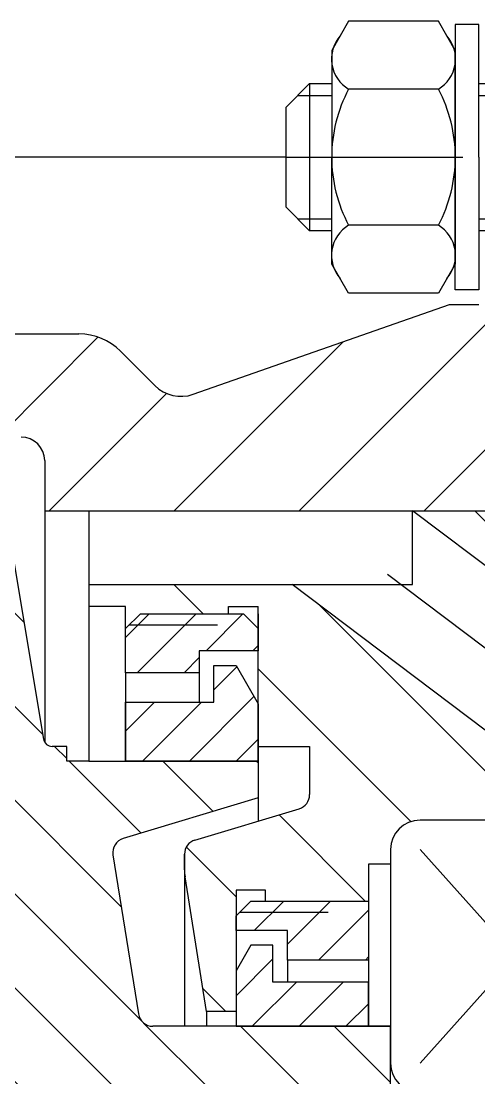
# Model space of a CAD drawing. Extents: x 0 to 841, y 0 to 594.
# Drawn here: x 619.83 to 640.56, y 487.96 to 535.78 of the extents above; entities that cross this region are included whole.
import ezdxf

# ---------------------------------------------------------------- set-up
doc = ezdxf.new("R2010")
doc.units = 0
doc.header["$MEASUREMENT"] = 0
for name, pattern in [('K5LT_AXLED', [13, 8, -2, 1, -2]), ('K5LT_BASIC', [0]), ('K5LT_DASHED', [6, 4, -2]), ('K5LT_THIN', [0])]:
    doc.linetypes.add(name, pattern=pattern)
doc.layers.add('LAYER0VIEW0', color=7, linetype='Continuous')
pattern_1 = [(45, (0, 0), (-1.060660171779821, 1.060660171779821), [])]
pattern_2 = [(45, (0, 0), (-2.82842712474619, 2.82842712474619), [])]
pattern_3 = [(-45, (0, 0), (2.82842712474619, 2.82842712474619), [])]

# ---------------------------------------------------------------- blocks, each defined once
blk = doc.blocks.new('*U166')
at = {"layer": 'LAYER0VIEW0', "color": 5, "linetype": 'K5LT_BASIC'}
for p, q in [((-1.333333333333371, 37), (-10, 37)), ((-11.33333333333337, 35.66666666666669), (-11.33333333333337, 26)), ((0, 26), (0, 35.66666666666669)), ((-10, 24.66666666666669), (-1.333333333333371, 24.66666666666669)), ((-10, 1.333333333333314), (-1.333333333333371, 1.333333333333314)), ((0, 0), (0, -9.666666666666684)), ((-11.33333333333337, -9.666666666666686), (-11.33333333333337, -1.072926469891655e-15)), ((-1.333333333333371, -11), (-10, -11))]:
    blk.add_line(p, q, dxfattribs=at)
at = {"layer": 'LAYER0VIEW0', "color": 7, "linetype": 'K5LT_THIN'}
for p, q in [((-1.333333333333371, 26), (-10, 35.66666666666669)), ((-1.333333333333371, 35.66666666666669), (-10, 26)), ((-1.333333333333371, 0), (-10, -9.666666666666686)), ((-1.333333333333371, -9.666666666666686), (-10, 5.230191280070073e-16))]:
    blk.add_line(p, q, dxfattribs=at)
at = {"layer": 'LAYER0VIEW0', "color": 5, "linetype": 'K5LT_BASIC'}
for centre, start, end in [((-10, 35.66666666666669), 90, 180), ((-1.333333333333371, 35.66666666666669), 0, 90), ((-10, 26), 180, 270), ((-1.333333333333371, 26), 270, 0), ((-10, 0), 90, 180), ((-1.333333333333371, 0), 0, 90), ((-10, -9.666666666666686), 180, 270), ((-1.333333333333371, -9.666666666666686), 270, 0)]:
    blk.add_arc(centre, 1.333333333333333, start, end, dxfattribs=at)
blk = doc.blocks.new('*U167')
at = {"layer": 'LAYER0VIEW0', "color": 5, "linetype": 'K5LT_BASIC'}
for p, q in [((0, 6), (-1.066666682561277, 6)), ((-1.066666682561277, 6), (-1.066666682561277, 0)), ((0, 0), (0, 6)), ((-1.066666682561277, -6), (-1.066666682561277, 0)), ((0, 0), (0, -6)), ((0, -6), (-1.066666682561277, -6))]:
    blk.add_line(p, q, dxfattribs=at)
blk = doc.blocks.new('*U168')
at = {"layer": 'LAYER0VIEW0', "color": 5, "linetype": 'K5LT_BASIC'}
for p, q in [((-4.834970474243164, 6.158402760823606), (-5.599999745686887, 4.833333333333371)), ((-0.7650291919708252, 6.158402760823606), (-4.834970474243164, 6.158402760823606)), ((0, 4.833333333333371), (-0.7650291919708252, 6.158402760823606)), ((-5.599999745686887, 4.833333333333371), (-5.599999745686887, 0)), ((0, 0), (0, 4.833333333333371)), ((-0.7650291919708252, 3.079201380411746), (-4.834970474243164, 3.079201380411746)), ((-5.599999745686887, -4.833333333333371), (-5.599999745686887, 0)), ((0, 0), (0, -4.833333333333371)), ((-0.7650291919708252, -3.079201380411746), (-4.834970474243164, -3.079201380411746)), ((-4.834970474243164, -6.158402760823606), (-5.599999745686887, -4.833333333333371)), ((0, -4.833333333333371), (-0.7650291919708252, -6.158402760823606)), ((-0.7650291919708252, -6.158402760823606), (-4.834970474243164, -6.158402760823606))]:
    blk.add_line(p, q, dxfattribs=at)
for centre, radius, start, end in [((-4.011822646449787, 4.448096725885648), 1.597324892832065, 139.0079888286471, 238.9805521594068), ((-1.588177144776978, 4.44809670602433), 1.597324940233787, 301.0194520506397, 40.99201063758466), ((0.9793249766031522, 0), 6.579324722290039, 152.094686466106, 180), ((-6.579324722290039, 0), 6.579324722290039, 0, 27.90531320998852), ((0.9793249766031522, 0), 6.579324722290039, 180, 207.905313533894), ((-6.579324722290039, 0), 6.579324722290039, 332.0946867900106, 0), ((-4.011822646449787, -4.448096725885648), 1.597324892832065, 121.0194478405932, 220.9920111713529), ((-1.588177144776978, -4.44809670602433), 1.597324940233787, 319.0079893624153, 58.98054794936031)]:
    blk.add_arc(centre, radius, start, end, dxfattribs=at)
blk = doc.blocks.new('*U169')
at = {"layer": 'LAYER0VIEW0', "color": 5, "linetype": 'K5LT_BASIC'}
for p, q in [((0, 4.533333460489985), (1.066666682561163, 5.600000063578364)), ((1.066666682561163, 5.600000063578364), (2.066666682561163, 5.600000063578364)), ((1.066666682561163, 5.600000063578364), (1.066666682561163, -1.066666603088379)), ((8.733333110809326, 5.600000063578364), (29.59999998410535, 5.600000063578364)), ((10.66666666666663, 5.600000063578364), (10.66666666666663, -1.066666603088379)), ((16, 5.600000063578364), (16, -1.066666603088379)), ((29.59999998410535, 5.600000063578364), (30.66666666666663, 4.533333460489985)), ((29.59999998410535, 5.600000063578364), (29.59999998410535, -1.066666603088379)), ((0, 0), (0, 4.533333460489985)), ((30.66666666666663, 4.533333460489985), (30.66666666666663, 0)), ((30.66666666666663, 0), (29.59999998410535, -1.066666603088379)), ((1.066666682561163, -1.066666603088379), (1.061433926863309e-16, -7.600257229123386e-17)), ((2.066666682561163, -1.066666603088379), (1.066666682561163, -1.066666603088379)), ((29.59999998410535, -1.066666603088379), (8.733333110809326, -1.066666603088379))]:
    blk.add_line(p, q, dxfattribs=at)
at = {"layer": 'LAYER0VIEW0', "color": 7, "linetype": 'K5LT_THIN'}
for p, q in [((0.5266666809717435, 5.060000101725336), (2.066666682561163, 5.060000101725336)), ((8.733333110809326, 5.060000101725336), (10.66666666666663, 5.060000101725336)), ((16, 5.060000101725336), (30.13999998569489, 5.060000101725336)), ((0.5266666809717435, -0.5266666412353516), (2.066666682561163, -0.5266666412353516)), ((8.733333110809326, -0.5266666412353516), (10.66666666666663, -0.5266666412353516)), ((16, -0.5266666412353516), (30.13999998569489, -0.5266666412353516))]:
    blk.add_line(p, q, dxfattribs=at)

msp = doc.modelspace()

# ---------------------------------------------------------------- hatches: boundary and pattern name
at = {"layer": 'LAYER0VIEW0'}
h = msp.add_hatch(dxfattribs=at)
h.set_pattern_fill('МЕТАЛЛ', color=256, style=0, pattern_type=0)
h.set_pattern_definition(pattern_2)
edge = h.paths.add_edge_path()
edge.add_line((598.8949684159678, 505.9637121768764), (610.2283017493011, 512.8446645578288))
edge.add_line((610.2283017493011, 512.8446645578288), (610.2283017493011, 515.8925242810399))
edge.add_arc((611.2949684159677, 515.8925242810399), 1.066666666666667, 450, 540, ccw=False)
edge.add_line((611.2949684159677, 516.9591909477066), (619.828301749301, 516.9591909477066))
edge.add_arc((619.8283017493012, 515.8925242810399), 1.066666666666667, 360, 450, ccw=False)
edge.add_line((620.8949684159678, 515.8925242810399), (620.8949684159678, 513.6258576143732))
edge.add_line((620.8949684159678, 513.6258576143732), (644.2283017493011, 513.6258576143732))
edge.add_line((644.2283017493011, 513.6258576143732), (647.5616350826346, 516.9591909477066))
edge.add_line((647.5616350826346, 516.9591909477066), (649.2283017493011, 516.9591909477066))
edge.add_line((649.2283017493011, 516.9591909477066), (651.2283017493011, 516.9591909477066))
edge.add_line((651.2283017493011, 516.9591909477066), (651.2283017493011, 525.6258576143732))
edge.add_line((651.2283017493011, 525.6258576143732), (640.5616350826346, 525.6258576143732))
edge.add_line((640.5616350826346, 525.6258576143732), (640.5616350826346, 523.6258576143732))
edge.add_line((640.5616350826346, 523.6258576143732), (640.5616350826346, 522.9591909477065))
edge.add_line((640.5616350826346, 522.9591909477066), (639.2283017493011, 522.9591909477066))
edge.add_line((639.2283017493011, 522.9591909477066), (627.6165110274115, 518.8950641950453))
edge.add_arc((627.065926986198, 520.4681614556553), 1.666666666666667, 585, 649.2900462191919, ccw=False)
edge.add_line((625.8874156842204, 519.2896501536777), (624.3322568070274, 520.8448090308707))
edge.add_arc((622.4466387238632, 518.9591909477066), 2.666666666666667, 45.00000000000174, 90)
edge.add_line((622.4466387238632, 521.6258576143732), (610.2178748901914, 521.6258576143732))
edge.add_arc((610.2178748901914, 516.29252428104), 5.333333333333333, 90, 167.7694650005622)
edge.add_arc((603.0509852493814, 517.8460591709686), 2, 661.2637316943815, 707.7694650005603, ccw=False)
edge.add_line((604.088941517865, 516.136484140525), (596.0399820913159, 511.249615917263))
edge.add_arc((595.0020258228323, 512.9591909477066), 2, 630, 661.2637316943815, ccw=False)
edge.add_line((595.0020258228323, 510.9591909477066), (587.5616350826346, 510.9591909477066))
edge.add_arc((587.5616350826346, 508.9591909477066), 2, 90, 180)
edge.add_line((585.5616350826346, 508.9591909477066), (585.5616350826346, 501.6258576143733))
edge.add_arc((583.5616350826346, 501.6258576143733), 2, 270, 360, ccw=False)
edge.add_line((583.5616350826346, 499.6258576143733), (578.8949684159678, 499.6258576143733))
edge.add_arc((578.8949684159678, 517.6338293937199), 18.00797177934661, 560.1363034282481, 630, ccw=False)
edge.add_arc((549.7823181086588, 506.9591909477066), 13.00000000000002, 20.13630342824821, 188.5652811075507)
edge.add_arc((534.2903847238291, 504.6258576143733), 2.666666666666667, 270, 368.5652811075505, ccw=False)
edge.add_line((534.2903847238291, 501.9591909477066), (505.0222110495703, 501.9591909477066))
edge.add_arc((505.0222110495703, 503.6258576143733), 1.666666666666667, 570.000000000001, 630, ccw=False)
edge.add_line((503.5788353765962, 502.7925242810399), (503.0977101522714, 503.6258576143733))
edge.add_line((503.0977101522714, 503.6258576143733), (501.7643768189381, 503.6258576143733))
edge.add_line((501.7643768189381, 503.6258576143733), (501.7643768189381, 507.6258576143733))
edge.add_line((501.7643768189381, 507.6258576143733), (493.7643768189381, 507.6258576143733))
edge.add_line((493.7643768189381, 507.6258576143733), (493.7643768189381, 506.2925242810399))
edge.add_line((493.7643768189381, 506.2925242810399), (485.7643768189381, 506.2925242810399))
edge.add_line((485.7643768189381, 506.2925242810399), (485.7643768189381, 504.2925242810399))
edge.add_line((485.7643768189381, 504.2925242810399), (482.4310434856048, 504.2925242810399))
edge.add_line((482.4310434856048, 504.2925242810399), (482.4310434856048, 506.2925242810399))
edge.add_line((482.4310434856048, 506.2925242810399), (481.0977101522714, 506.2925242810399))
edge.add_line((481.0977101522714, 506.2925242810399), (481.0977101522714, 502.2925242810399))
edge.add_line((481.0977101522714, 502.2925242810399), (484.7947244022859, 501.3682707185363))
edge.add_arc((484.6977101522715, 500.9802137184782), 0.4, 360, 435.96375653206564, ccw=False)
edge.add_line((485.0977101522714, 500.9802137184782), (485.0977101522714, 500.2925242810399))
edge.add_line((485.0977101522714, 500.2925242810399), (485.2901602420012, 500.6258576143733))
edge.add_line((485.2901602420014, 500.6258576143733), (491.8536932164153, 500.6258576143733))
edge.add_line((491.8536932164151, 500.6258576143733), (491.8536932164151, 501.2925242810399))
edge.add_line((491.8536932164151, 501.2925242810399), (493.5203598830818, 501.2925242810399))
edge.add_line((493.5203598830818, 501.2925242810399), (493.5203598830818, 499.6258576143733))
edge.add_line((493.5203598830818, 499.6258576143733), (495.4310434856046, 499.6258576143733))
edge.add_line((495.4310434856048, 499.6258576143733), (497.0977101522714, 499.6258576143733))
edge.add_line((497.0977101522714, 499.6258576143733), (498.4310434856048, 498.2925242810398))
edge.add_line((498.4310434856048, 498.2925242810399), (513.7643768189381, 498.2925242810399))
edge.add_line((513.7643768189381, 498.2925242810399), (515.4310434856048, 498.2925242810399))
edge.add_line((515.4310434856048, 498.2925242810399), (516.7643768189381, 496.9591909477066))
edge.add_line((516.7643768189381, 496.9591909477066), (526.0977101522714, 496.9591909477066))
edge.add_line((526.0977101522714, 496.9591909477066), (526.0977101522714, 496.2925242810399))
edge.add_line((526.0977101522714, 496.2925242810399), (527.0977101522714, 496.2925242810399))
edge.add_line((527.0977101522714, 496.2925242810399), (535.7643768189381, 496.2925242810399))
edge.add_line((535.7643768189381, 496.2925242810399), (538.7643768189381, 496.2925242810399))
edge.add_line((538.7643768189381, 496.2925242810399), (540.280070984246, 494.776830115732))
edge.add_arc((543.1084981089924, 497.6052572404781), 4, 224.9999999999994, 239.0362434679277)
edge.add_line((541.0505150872822, 494.175285537628), (550.2995616260401, 488.6258576143732))
edge.add_line((550.2995616260401, 488.6258576143733), (556.4310434856048, 488.6258576143733))
edge.add_line((556.4310434856048, 488.6258576143733), (556.4310434856048, 490.9591909477066))
edge.add_line((556.4310434856048, 490.9591909477066), (545.157639004463, 497.7232336363917))
edge.add_arc((548.5876107073133, 503.439853141142), 6.666666666666666, 584.9999999999995, 599.0362434679258, ccw=False)
edge.add_line((543.8735654994026, 498.7258079332317), (542.7112502967933, 499.8881231358411))
edge.add_arc((549.7823181086588, 506.9591909477066), 10, 380.1363034282479, 584.9999999999995, ccw=False)
edge.add_arc((578.8949684159678, 517.6338293937199), 21.00797177934664, 200.1363034282481, 257.8524301788234)
edge.add_line((574.4742547149814, 497.0962499682925), (577.5146797418994, 496.4417985212696))
edge.add_arc((578.9175483759014, 502.9591909477066), 6.666666666666666, 257.8524301788222, 270)
edge.add_line((578.9175483759014, 496.2925242810399), (591.8081721895566, 496.2925242810399))
edge.add_line((591.8081721895566, 496.2925242810399), (591.8081721895566, 496.6258576143733))
edge.add_line((591.8081721895566, 496.6258576143733), (590.2283017493011, 497.613276639533))
edge.add_line((590.2283017493011, 497.6132766395329), (590.2283017493011, 499.2925242810399))
edge.add_line((590.2283017493011, 499.2925242810399), (590.2283017493011, 504.2925242810399))
edge.add_line((590.2283017493011, 504.2925242810399), (591.5616350826346, 504.2925242810399))
edge.add_line((591.5616350826346, 504.2925242810399), (591.5616350826346, 505.9591909477066))
edge.add_line((591.5616350826346, 505.9591909477066), (593.2283017493011, 505.9591909477066))
edge.add_line((593.2283017493011, 505.9591909477066), (593.2283017493011, 505.6258576143733))
edge.add_line((593.2283017493011, 505.6258576143733), (598.2283017493011, 505.6258576143733))
edge.add_line((598.2283017493011, 505.6258576143733), (598.8949684159678, 504.9591909477066))
edge.add_line((598.8949684159678, 504.9591909477066), (598.8949684159678, 505.6258576143733))
edge.add_line((598.8949684159678, 505.6258576143733), (598.8949684159678, 505.9637121768764))
h = msp.add_hatch(dxfattribs=at)
h.set_pattern_fill('МЕТАЛЛ', color=256, style=0, pattern_type=0)
h.set_pattern_definition(pattern_3)
edge = h.paths.add_edge_path()
edge.add_line((651.2283017493011, 525.6258576143732), (651.2283017493011, 516.9591909477065))
edge.add_line((651.2283017493011, 516.9591909477066), (649.2283017493011, 516.9591909477066))
edge.add_line((649.2283017493011, 516.9591909477066), (646.8949684159678, 513.6258576143733))
edge.add_line((646.8949684159678, 513.6258576143732), (644.2283017493011, 513.6258576143732))
edge.add_line((644.2283017493011, 513.6258576143732), (637.5616350826346, 513.6258576143732))
edge.add_line((637.5616350826346, 513.6258576143732), (652.5616350826346, 502.2925242810398))
edge.add_line((652.5616350826346, 502.2925242810399), (652.5616350826346, 500.6258576143733))
edge.add_line((652.5616350826346, 500.6258576143733), (656.2283017493011, 500.6258576143733))
edge.add_line((656.2283017493011, 500.6258576143733), (656.2283017493011, 500.9591909477066))
edge.add_line((656.2283017493011, 500.9591909477066), (660.5616350826346, 500.9591909477066))
edge.add_line((660.5616350826346, 500.9591909477066), (660.5616350826346, 501.9591909477066))
edge.add_line((660.5616350826346, 501.9591909477066), (661.2283017493011, 501.9591909477066))
edge.add_line((661.2283017493011, 501.9591909477066), (663.5616350826346, 501.9591909477066))
edge.add_line((663.5616350826346, 501.9591909477066), (663.5616350826346, 502.9591909477066))
edge.add_line((663.5616350826346, 502.9591909477066), (656.8949684159678, 502.9591909477066))
edge.add_line((656.8949684159678, 502.9591909477066), (656.8949684159678, 506.9591909477066))
edge.add_line((656.8949684159678, 506.9591909477066), (651.8283017334066, 506.9591909477066))
edge.add_line((651.8283017334066, 506.9591909477066), (651.3783017254592, 507.409190955654))
edge.add_line((651.3783020036143, 507.4091909556539), (647.8949684159678, 507.4091909556539))
edge.add_line((647.8949684159678, 507.4091909556539), (646.6151753238524, 509.6258576143733))
edge.add_line((646.6151753238524, 509.6258576143733), (647.8949684159676, 511.8425242730926))
edge.add_line((647.8949684159678, 511.8425242730926), (651.3783020036143, 511.8425242730926))
edge.add_line((651.3783017254592, 511.8425242730926), (651.8283017334066, 512.29252428104))
edge.add_line((651.8283017334066, 512.29252428104), (656.8949684159678, 512.29252428104))
edge.add_line((656.8949684159678, 512.29252428104), (656.8949684159678, 516.7756034833204))
edge.add_arc((658.8949684159678, 516.7756034833203), 2, 465.6422464572112, 540, ccw=False)
edge.add_line((658.3557085649278, 518.7015315227487), (665.2283017493011, 520.6258576143733))
edge.add_line((665.2283017493011, 520.6258576143732), (665.2283017493011, 522.2925242810398))
edge.add_line((665.2283017493011, 522.29252428104), (657.2283017493011, 522.29252428104))
edge.add_line((657.2283017493011, 522.29252428104), (656.2283017493011, 522.29252428104))
edge.add_line((656.2283017493011, 522.29252428104), (656.2283017493011, 523.9591909477067))
edge.add_line((656.2283017493011, 523.9591909477066), (653.8949684159678, 523.9591909477066))
edge.add_line((653.8949684159678, 523.9591909477066), (653.8949684159678, 525.6258576143732))
edge.add_line((653.8949684159678, 525.6258576143732), (651.2283017493011, 525.6258576143732))
h = msp.add_hatch(dxfattribs=at)
h.set_pattern_fill('МЕТАЛЛ', color=256, style=0, pattern_type=0)
h.set_pattern_definition(pattern_2)
edge = h.paths.add_edge_path()
edge.add_line((526.0977101522714, 483.2925242810399), (517.4310434856048, 483.2925242810399))
edge.add_line((517.4310434856048, 483.2925242810399), (516.4310434856048, 483.2925242810399))
edge.add_line((516.4310434856048, 483.2925242810399), (516.4310434856048, 483.6258576143733))
edge.add_line((516.4310434856048, 483.6258576143733), (516.0977101522714, 483.9591909477066))
edge.add_line((516.0977101522714, 483.9591909477066), (483.0977101522714, 483.9591909477066))
edge.add_line((483.0977101522714, 483.9591909477066), (483.0977101522714, 483.0623246399594))
edge.add_line((483.0977101522714, 483.0623246399594), (484.4310434856048, 482.2925242810398))
edge.add_line((484.4310434856048, 482.2925242810399), (491.0977101522714, 482.2925242810399))
edge.add_line((491.0977101522714, 482.2925242810399), (491.0977101522714, 481.9591909477066))
edge.add_line((491.0977101522714, 481.9591909477066), (503.7643768189381, 481.9591909477066))
edge.add_line((503.7643768189381, 481.9591909477066), (503.7643768189381, 479.6258576143733))
edge.add_line((503.7643768189381, 479.6258576143733), (509.7643768189381, 479.6258576143733))
edge.add_line((509.7643768189381, 479.6258576143733), (512.0737778956965, 475.6258576143733))
edge.add_line((512.0737778956965, 475.6258576143733), (509.7643768189381, 471.6258576143733))
edge.add_line((509.7643768189381, 471.6258576143733), (503.7643768189381, 471.6258576143733))
edge.add_line((503.7643768189381, 471.6258576143733), (503.7643768189381, 469.2925242810399))
edge.add_line((503.7643768189381, 469.2925242810399), (491.0977101522714, 469.2925242810399))
edge.add_line((491.0977101522714, 469.2925242810399), (491.0977101522714, 468.9591909477066))
edge.add_line((491.0977101522714, 468.9591909477066), (484.4310434856048, 468.9591909477066))
edge.add_line((484.4310434856048, 468.9591909477066), (483.0977101522714, 468.189390588787))
edge.add_line((483.0977101522714, 468.1893905887871), (483.0977101522714, 467.2925242810399))
edge.add_line((483.0977101522714, 467.2925242810399), (516.0977101522714, 467.2925242810399))
edge.add_line((516.0977101522714, 467.2925242810399), (516.4310434856048, 467.6258576143733))
edge.add_line((516.4310434856048, 467.6258576143733), (516.4310434856048, 467.9591909477066))
edge.add_line((516.4310434856048, 467.9591909477066), (517.4310434856048, 467.9591909477066))
edge.add_line((517.4310434856048, 467.9591909477066), (517.4310434856048, 465.9591909477066))
edge.add_line((517.4310434856048, 465.9591909477066), (517.7643768189381, 465.6258576143733))
edge.add_line((517.7643768189381, 465.6258576143733), (523.0977101522714, 465.6258576143733))
edge.add_line((523.0977101522714, 465.6258576143733), (523.7643768189381, 466.29252428104))
edge.add_line((523.7643768189381, 466.2925242810399), (526.0977101522714, 466.2925242810399))
edge.add_line((526.0977101522714, 466.2925242810399), (526.0977101522714, 465.6258576143733))
edge.add_line((526.0977101522714, 465.6258576143733), (527.0977101522714, 465.6258576143733))
edge.add_line((527.0977101522714, 465.6258576143733), (535.7643768189381, 465.6258576143733))
edge.add_line((535.7643768189381, 465.6258576143733), (536.7643768189381, 465.6258576143733))
edge.add_line((536.7643768189381, 465.6258576143733), (560.7643768189381, 465.6258576143733))
edge.add_line((560.7643768189381, 465.6258576143733), (612.5616350826343, 465.6258576143733))
edge.add_line((612.5616350826346, 465.6258576143733), (627.2283017493011, 465.6258576143733))
edge.add_line((627.2283017493011, 465.6258576143733), (627.2283017493011, 463.9591909477066))
edge.add_line((627.2283017493011, 463.9591909477066), (636.5616350826346, 463.9591909477066))
edge.add_line((636.5616350826346, 463.9591909477066), (637.8949684159678, 463.9591909477066))
edge.add_line((637.8949684159678, 463.9591909477066), (646.5616350826346, 463.9591909477066))
edge.add_arc((646.5616350826346, 462.6258576143733), 1.333333333333333, 360, 450, ccw=False)
edge.add_line((647.8949684159678, 462.6258576143733), (647.8949684159678, 460.9591909477066))
edge.add_line((647.8949684159678, 460.9591909477066), (665.2283017493011, 460.9591909477066))
edge.add_arc((668.1076120941287, 456.0166622120744), 5.720054052575112, 342.4570964103727, 480.2232870814474, ccw=False)
edge.add_arc((756.8600549698186, 427.9600417034263), 87.36146973581641, 162.4570964103733, 172.6314406768663)
edge.add_arc((669.2283017493011, 439.2925242810399), 1, 630, 712.6314406768681, ccw=False)
edge.add_line((669.2283017493011, 438.2925242810399), (669.2283017493011, 433.6258576143733))
edge.add_arc((669.2283017493011, 432.6258576143733), 1, 360, 450, ccw=False)
edge.add_line((670.2283017493011, 432.6258576143733), (670.2283017493011, 431.6258576143733))
edge.add_line((670.2283017493011, 431.6258576143733), (671.5616350826346, 431.6258576143733))
edge.add_line((671.5616350826346, 431.6258576143733), (671.5616350826346, 433.6258576143733))
edge.add_arc((703.6828472038466, 433.6258576143733), 32.1212121212122, 454.97910584399864, 540, ccw=False)
edge.add_line((700.8949684159678, 465.6258576143733), (700.8949684159678, 467.2925242810399))
edge.add_line((700.8949684159678, 467.2925242810399), (699.2283017493011, 467.2925242810399))
edge.add_line((699.2283017493011, 467.2925242810399), (698.2283017493011, 467.2925242810399))
edge.add_line((698.2283017493011, 467.2925242810399), (697.5616350826346, 467.9591909477065))
edge.add_line((697.5616350826346, 467.9591909477066), (697.2283017493011, 467.6258576143732))
edge.add_line((697.2283017493011, 467.6258576143733), (689.8949684159678, 467.6258576143733))
edge.add_line((689.8949684159678, 467.6258576143733), (689.2283017493011, 468.29252428104))
edge.add_line((689.2283017493011, 468.2925242810399), (687.5616350826346, 468.2925242810399))
edge.add_line((687.5616350826346, 468.2925242810399), (687.5616350826346, 467.6258576143733))
edge.add_line((687.5616350826346, 467.6258576143733), (683.5616350826346, 467.6258576143733))
edge.add_line((683.5616350826346, 467.6258576143733), (681.5616350826346, 465.6258576143733))
edge.add_line((681.5616350826346, 465.6258576143733), (654.8949684159678, 465.6258576143733))
edge.add_line((654.8949684159678, 465.6258576143733), (652.2283017493011, 468.29252428104))
edge.add_line((652.2283017493011, 468.2925242810399), (530.3316121263289, 468.2925242810399))
edge.add_line((530.3316121263287, 468.2925242810399), (526.0977101522714, 475.6258576143733))
edge.add_line((526.0977101522714, 475.6258576143733), (530.3316121263287, 482.9591909477066))
edge.add_line((530.3316121263287, 482.9591909477066), (652.2283017493011, 482.9591909477066))
edge.add_line((652.2283017493011, 482.9591909477066), (654.8949684159678, 485.6258576143733))
edge.add_line((654.8949684159678, 485.6258576143733), (681.5616350826346, 485.6258576143733))
edge.add_line((681.5616350826346, 485.6258576143733), (683.5616350826346, 483.6258576143733))
edge.add_line((683.5616350826346, 483.6258576143733), (687.5616350826346, 483.6258576143733))
edge.add_line((687.5616350826346, 483.6258576143733), (687.5616350826346, 482.9591909477066))
edge.add_line((687.5616350826346, 482.9591909477066), (689.2283017493011, 482.9591909477066))
edge.add_line((689.2283017493011, 482.9591909477066), (689.8949684159678, 483.6258576143733))
edge.add_line((689.8949684159678, 483.6258576143733), (697.2283017493011, 483.6258576143733))
edge.add_line((697.2283017493011, 483.6258576143733), (697.5616350826346, 483.2925242810398))
edge.add_line((697.5616350826346, 483.2925242810399), (698.2283017493011, 483.9591909477065))
edge.add_line((698.2283017493011, 483.9591909477066), (699.2283017493011, 483.9591909477066))
edge.add_line((699.2283017493011, 483.9591909477066), (700.8949684159678, 483.9591909477066))
edge.add_line((700.8949684159678, 483.9591909477066), (700.8949684159678, 485.6258576143732))
edge.add_arc((703.6828472038466, 517.6258576143732), 32.1212121212122, 540, 625.0208941560014, ccw=False)
edge.add_line((671.5616350826346, 517.6258576143732), (671.5616350826346, 519.6258576143732))
edge.add_line((671.5616350826346, 519.6258576143732), (670.2283017493011, 519.6258576143732))
edge.add_line((670.2283017493011, 519.6258576143732), (670.2283017493011, 518.6258576143732))
edge.add_arc((669.2283017493011, 518.6258576143732), 1, 270, 360, ccw=False)
edge.add_line((669.2283017493011, 517.6258576143732), (669.2283017493011, 512.9591909477065))
edge.add_arc((669.2283017493011, 511.9591909477066), 1, 367.3685593231277, 450, ccw=False)
edge.add_arc((756.8600549698186, 523.2916735253202), 87.36146973581641, 187.3685593231336, 197.5429035896267)
edge.add_arc((668.1076120941287, 495.2350530166721), 5.720054052575112, 239.77671291855262, 377.5429035896268, ccw=False)
edge.add_line((665.2283017493011, 490.2925242810399), (647.8949684159678, 490.2925242810399))
edge.add_line((647.8949684159678, 490.2925242810399), (647.8949684159678, 488.6258576143733))
edge.add_arc((646.5616350826346, 488.6258576143733), 1.333333333333333, 270, 360, ccw=False)
edge.add_line((646.5616350826346, 487.2925242810399), (637.8949684159678, 487.2925242810399))
edge.add_line((637.8949684159678, 487.2925242810399), (636.5616350826346, 487.2925242810399))
edge.add_line((636.5616350826346, 487.2925242810399), (627.2283017493011, 487.2925242810399))
edge.add_line((627.2283017493011, 487.2925242810399), (627.2283017493011, 485.6258576143733))
edge.add_line((627.2283017493011, 485.6258576143733), (612.5616350826346, 485.6258576143733))
edge.add_line((612.5616350826346, 485.6258576143733), (560.7643768189383, 485.6258576143733))
edge.add_line((560.7643768189381, 485.6258576143733), (536.7643768189381, 485.6258576143733))
edge.add_line((536.7643768189381, 485.6258576143733), (535.7643768189381, 485.6258576143733))
edge.add_line((535.7643768189381, 485.6258576143733), (527.7643768189381, 485.6258576143733))
edge.add_line((527.7643768189381, 485.6258576143733), (527.7643768189381, 483.2925242810399))
edge.add_line((527.7643768189381, 483.2925242810399), (526.0977101522714, 483.2925242810399))
h = msp.add_hatch(dxfattribs=at)
h.set_pattern_fill('МЕТАЛЛ', color=256, style=0, pattern_type=0)
h.set_pattern_definition([(-45, (0, 0), (2.121320343559642, 2.121320343559643), [])])
edge = h.paths.add_edge_path()
edge.add_line((617.8949684159678, 512.9591909477066), (617.8949684159678, 490.4321782843871))
edge.add_arc((617.2283017493011, 490.4321782843871), 0.6666666666666666, 289.2900462192008, 360, ccw=False)
edge.add_line((617.4485353657864, 489.8029393801431), (613.2283017493011, 488.3258576143733))
edge.add_line((613.2283017493011, 488.3258576143733), (613.2283017493011, 485.6258576143733))
edge.add_line((613.2283017493011, 485.6258576143733), (616.5616350826346, 485.6258576143733))
edge.add_line((616.5616350826346, 485.6258576143733), (616.5616350826346, 486.9591909477066))
edge.add_line((616.5616350826346, 486.9591909477066), (625.8949684159678, 486.9591909477066))
edge.add_line((625.8949684159678, 486.9591909477066), (625.8949684159678, 487.2925242810399))
edge.add_line((625.8949684159678, 487.2925242810399), (627.2283017493011, 487.2925242810399))
edge.add_line((627.2283017493011, 487.2925242810399), (636.5616350826346, 487.2925242810399))
edge.add_line((636.5616350826346, 487.2925242810399), (636.5616350826346, 488.6258576143733))
edge.add_line((636.5616350826346, 488.6258576143733), (636.5616350826346, 490.2925242810399))
edge.add_line((636.5616350826346, 490.2925242810399), (635.5616350826346, 490.2925242810399))
edge.add_line((635.5616350826346, 490.2925242810399), (629.5616350826346, 490.2925242810399))
edge.add_line((629.5616350826346, 490.2925242810399), (625.7967811573636, 490.2925242810399))
edge.add_arc((625.7967811573636, 490.9591909477066), 0.6666666666666666, 549.0902769208205, 630, ccw=False)
edge.add_line((625.1384874027525, 490.8538639469688), (623.9871606767741, 498.0496559843334))
edge.add_arc((624.6454544313852, 498.1549829850712), 0.6666666666666666, 466.6992442339913, 549.0902769208205, ccw=False)
edge.add_line((624.453889174341, 498.7935338418852), (630.5616350826343, 500.6258576143732))
edge.add_line((630.5616350826346, 500.6258576143733), (630.5616350826346, 502.2925242810399))
edge.add_line((630.5616350826346, 502.2925242810399), (622.8949684159678, 502.2925242810399))
edge.add_line((622.8949684159678, 502.2925242810399), (621.8949684159678, 502.2925242810399))
edge.add_line((621.8949684159678, 502.2925242810399), (621.8949684159678, 502.9591909477066))
edge.add_line((621.8949684159678, 502.9591909477066), (621.233819251321, 502.9591909477066))
edge.add_arc((621.2338192513208, 503.3591909477066), 0.4, 549.4623222080284, 630, ccw=False)
edge.add_line((620.8392616817881, 503.2934313527845), (619.2283017493011, 512.9591909477066))
edge.add_line((619.2283017493011, 512.9591909477066), (617.8949684159678, 512.9591909477066))
h = msp.add_hatch(dxfattribs=at)
h.set_pattern_fill('МЕТАЛЛ', color=256, style=0, pattern_type=0)
h.set_pattern_definition(pattern_3)
edge = h.paths.add_edge_path()
edge.add_line((646.2283017493011, 499.6258576143733), (632.1106546904776, 510.2925242810398))
edge.add_line((632.1106546904774, 510.2925242810399), (622.8949684159676, 510.2925242810399))
edge.add_line((622.8949684159678, 510.2925242810399), (622.8949684159678, 509.2925242810399))
edge.add_line((622.8949684159678, 509.2925242810399), (624.5616350826346, 509.2925242810399))
edge.add_line((624.5616350826346, 509.2925242810399), (624.5616350826346, 508.2925242810399))
edge.add_line((624.5616350826346, 508.2925242810399), (625.2283017493011, 508.9591909477065))
edge.add_line((625.2283017493011, 508.9591909477066), (629.2283017493011, 508.9591909477066))
edge.add_line((629.2283017493011, 508.9591909477066), (629.2283017493011, 509.2925242810399))
edge.add_line((629.2283017493011, 509.2925242810399), (630.5616350826346, 509.2925242810399))
edge.add_line((630.5616350826346, 509.2925242810399), (630.5616350826346, 508.9591909477066))
edge.add_line((630.5616350826346, 508.9591909477066), (630.5616350826346, 507.2925242810399))
edge.add_line((630.5616350826346, 507.2925242810399), (630.5616350826346, 504.8938068068044))
edge.add_line((630.5616350826346, 504.8938068068044), (630.5616350826346, 502.9591909477066))
edge.add_line((630.5616350826346, 502.9591909477066), (632.8949684159678, 502.9591909477066))
edge.add_line((632.8949684159678, 502.9591909477066), (632.8949684159678, 500.7778473974096))
edge.add_arc((632.2283017493011, 500.7778473974096), 0.6666666666666666, 286.6992442339913, 360, ccw=False)
edge.add_line((632.4198670063453, 500.1392965405955), (627.7034031589236, 498.724357386369))
edge.add_arc((627.8949684159678, 498.0858065295549), 0.6666666666666666, 106.6992442339913, 180)
edge.add_line((627.2283017493011, 498.0858065295549), (627.2283017493011, 497.3681798488787))
edge.add_arc((629.2283017493011, 497.3681798488787), 2, 180, 189.0902769208222)
edge.add_line((627.2534204854675, 497.0521988466654), (628.2283017493008, 490.9591909477066))
edge.add_line((628.2283017493011, 490.9591909477066), (629.5616350826346, 490.9591909477066))
edge.add_line((629.5616350826346, 490.9591909477066), (629.5616350826346, 494.6258576143733))
edge.add_line((629.5616350826346, 494.6258576143733), (629.5616350826346, 495.2925242810399))
edge.add_line((629.5616350826346, 495.2925242810399), (629.5616350826346, 496.4591909477066))
edge.add_line((629.5616350826346, 496.4591909477066), (630.8949684159678, 496.4591909477066))
edge.add_line((630.8949684159678, 496.4591909477066), (630.8949684159678, 495.9591909477066))
edge.add_line((630.8949684159678, 495.9591909477066), (635.5616350826346, 495.9591909477066))
edge.add_line((635.5616350826346, 495.9591909477066), (635.5616350826346, 497.6258576143733))
edge.add_line((635.5616350826346, 497.6258576143733), (636.5616350826346, 497.6258576143733))
edge.add_line((636.5616350826346, 497.6258576143733), (636.5616350826346, 498.2925242810399))
edge.add_arc((637.8949684159678, 498.2925242810399), 1.333333333333333, 450, 540, ccw=False)
edge.add_line((637.8949684159678, 499.6258576143733), (646.2283017493011, 499.6258576143733))
h = msp.add_hatch(dxfattribs=at)
h.set_pattern_fill('МЕТАЛЛ', color=256, style=0, pattern_type=0)
h.set_pattern_definition(pattern_1)
h.paths.add_polyline_path([(624.5616350826346, 506.2925242810399), (627.8949684159678, 506.2925242810399), (627.8949684159678, 507.2925242810399), (630.5616350826346, 507.2925242810399), (630.5616350826346, 508.2925242810399), (629.8949684159678, 508.9591909477066), (625.2283017493011, 508.9591909477066), (624.5616350826346, 508.2925242810399)])
h = msp.add_hatch(dxfattribs=at)
h.set_pattern_fill('МЕТАЛЛ', color=256, style=0, pattern_type=0)
h.set_pattern_definition(pattern_1)
h.paths.add_polyline_path([(628.5616350826346, 504.9591909477066), (624.5616350826346, 504.9591909477066), (624.5616350826346, 502.2925242810399), (630.5616350826346, 502.2925242810399), (630.5616350826346, 502.9591909477066), (630.5616350826346, 504.8938068068044), (629.5616350826346, 506.6258576143733), (628.5616350826346, 506.6258576143733)])
h = msp.add_hatch(dxfattribs=at)
h.set_pattern_fill('МЕТАЛЛ', color=256, style=0, pattern_type=0)
h.set_pattern_definition(pattern_1)
h.paths.add_polyline_path([(631.8949684159678, 493.2925242810399), (635.5616350826346, 493.2925242810399), (635.5616350826346, 495.9591909477066), (630.2283017493011, 495.9591909477066), (629.5616350826346, 495.2925242810399), (629.5616350826346, 494.6258576143733), (631.8949684159678, 494.6258576143733)])
h = msp.add_hatch(dxfattribs=at)
h.set_pattern_fill('МЕТАЛЛ', color=256, style=0, pattern_type=0)
h.set_pattern_definition(pattern_1)
h.paths.add_polyline_path([(635.5616350826346, 492.2925242810399), (631.2283017493011, 492.2925242810399), (631.2283017493011, 493.9591909477066), (630.2283017493011, 493.9591909477066), (629.5616350826346, 492.8044904093273), (629.5616350826346, 490.2925242810399), (635.5616350826346, 490.2925242810399)])

# ---------------------------------------------------------------- linework, layer by layer
at = {"layer": 'LAYER0VIEW0', "color": 5, "linetype": 'K5LT_BASIC'}
for p, q in [((631.8283019718252, 529.6258576143732), (608.3708649457382, 529.6258576143732)), ((627.6165110274115, 518.8950641950453), (639.2283017493013, 522.9591909477066)), ((639.2283017493011, 522.9591909477066), (640.5616350826346, 522.9591909477066)), ((610.2178748901914, 521.6258576143732), (622.4466387238632, 521.6258576143732)), ((624.3322568070272, 520.8448090308707), (625.8874156842204, 519.2896501536777)), ((620.8949684159678, 515.8925242810399), (620.8949684159678, 513.6258576143732)), ((620.8949684159678, 513.6258576143732), (644.2283017493011, 513.6258576143732)), ((620.8949684159678, 513.6258576143732), (620.8949684159678, 503.146634810697)), ((622.8949684159678, 513.6258576143732), (622.8949684159678, 502.2925242810398)), ((637.5616350826346, 510.2925242810399), (637.5616350826346, 513.6258576143732)), ((652.5616350826346, 502.2925242810399), (637.5616350826346, 513.6258576143733)), ((619.2283017493011, 512.9591909477066), (620.8392616817881, 503.2934313527845)), ((622.8949684159678, 510.2925242810399), (637.5616350826346, 510.2925242810399)), ((646.2283017493011, 499.6258576143733), (632.1106546904776, 510.2925242810399)), ((624.5616350826346, 509.2925242810399), (622.8949684159678, 509.2925242810399)), ((624.5616350826346, 508.2925242810399), (624.5616350826346, 509.2925242810399)), ((624.5616350826346, 508.2925242810399), (625.2283017493011, 508.9591909477066)), ((625.2283017493011, 508.9591909477066), (629.8949684159678, 508.9591909477066)), ((629.2283017493011, 508.9591909477066), (629.2283017493011, 509.2925242810399)), ((629.2283017493011, 509.2925242810399), (630.5616350826346, 509.2925242810399)), ((629.8949684159678, 508.9591909477066), (630.5616350826346, 508.2925242810399)), ((630.5616350826346, 502.2925242810399), (630.5616350826346, 509.2925242810399)), ((630.5616350826346, 508.9591909477066), (630.5616350826346, 507.2925242810399)), ((624.5616350826346, 506.2925242810399), (624.5616350826346, 508.2925242810399)), ((630.5616350826346, 507.2925242810399), (627.8949684159678, 507.2925242810399)), ((627.8949684159678, 507.2925242810399), (627.8949684159678, 506.2925242810399)), ((628.5616350826346, 504.9591909477066), (628.5616350826346, 506.6258576143733)), ((628.5616350826346, 506.6258576143733), (629.5616350826346, 506.6258576143733)), ((629.5616350826346, 506.6258576143733), (630.5616350826346, 504.8938068068044)), ((627.8949684159678, 506.2925242810399), (624.5616350826346, 506.2925242810399)), ((624.5616350826346, 506.2925242810399), (624.5616350826346, 502.2925242810399)), ((627.8949684159678, 506.2925242810399), (627.8949684159678, 504.9591909477066)), ((624.5616350826346, 502.2925242810399), (624.5616350826346, 504.9591909477066)), ((624.5616350826346, 504.9591909477066), (628.5616350826346, 504.9591909477066)), ((630.5616350826346, 504.8938068068044), (630.5616350826346, 502.2925242810399)), ((621.8949684159678, 502.9591909477066), (621.233819251321, 502.9591909477066)), ((621.8949684159678, 502.2925242810399), (621.8949684159678, 502.9591909477066)), ((630.5616350826346, 502.2925242810399), (630.5616350826346, 502.9591909477066)), ((630.5616350826346, 502.9591909477066), (632.8949684159678, 502.9591909477066)), ((632.8949684159678, 502.9591909477066), (632.8949684159678, 500.7778473974096)), ((622.8949684159678, 502.2925242810399), (621.8949684159678, 502.2925242810399)), ((622.8949684159678, 502.2925242810399), (630.5616350826346, 502.2925242810399)), ((630.5616350826346, 502.2925242810399), (624.5616350826346, 502.2925242810399)), ((630.5616350826346, 502.2925242810399), (630.5616350826346, 500.6258576143733)), ((630.5616350826346, 500.6258576143733), (624.453889174341, 498.7935338418852)), ((630.5616350826346, 500.6258576143733), (630.5616350826346, 499.5818269634822)), ((627.7034031589236, 498.724357386369), (632.4198670063453, 500.1392965405955)), ((623.9871606767744, 498.0496559843334), (625.1384874027527, 490.8538639469688)), ((627.2283017493011, 497.3681798488787), (627.2283017493011, 498.0858065295549)), ((627.2283017493011, 498.0858065295549), (627.2283017493011, 490.2925242810399)), ((636.5616350826346, 497.6258576143733), (635.5616350826346, 497.6258576143733)), ((635.5616350826346, 497.6258576143733), (635.5616350826346, 490.2925242810399)), ((628.2283017493011, 490.9591909477066), (627.2534204854677, 497.0521988466654)), ((630.8949684159678, 496.4591909477066), (629.5616350826346, 496.4591909477066)), ((629.5616350826346, 496.4591909477066), (629.5616350826346, 490.2925242810399)), ((630.8949684159678, 495.9591909477066), (630.8949684159678, 496.4591909477066)), ((629.5616350826346, 495.2925242810399), (630.2283017493011, 495.9591909477066)), ((630.2283017493011, 495.9591909477066), (635.5616350826346, 495.9591909477066)), ((629.5616350826346, 494.6258576143733), (629.5616350826346, 495.2925242810399)), ((631.8949684159678, 494.6258576143733), (629.5616350826346, 494.6258576143733)), ((631.8949684159678, 493.2925242810399), (631.8949684159678, 494.6258576143733)), ((630.2283017493011, 493.9591909477066), (629.5616350826346, 492.8044904093273)), ((631.2283017493011, 493.9591909477066), (630.2283017493011, 493.9591909477066)), ((631.2283017493011, 492.2925242810399), (631.2283017493011, 493.9591909477066)), ((635.5616350826346, 493.2925242810399), (631.8949684159678, 493.2925242810399)), ((631.8949684159678, 493.2925242810399), (631.8949684159678, 492.2925242810399)), ((629.5616350826346, 492.8044904093273), (629.5616350826346, 490.2925242810399)), ((635.5616350826346, 492.2925242810399), (631.2283017493011, 492.2925242810399)), ((635.5616350826346, 490.2925242810399), (635.5616350826346, 492.2925242810399)), ((629.5616350826346, 490.9591909477066), (628.2283017493011, 490.9591909477066)), ((628.2283017493011, 490.9591909477066), (628.2283017493011, 490.2925242810399)), ((636.5616350826346, 490.2925242810399), (625.7967811573636, 490.2925242810399)), ((629.5616350826346, 490.2925242810399), (635.5616350826346, 490.2925242810399)), ((629.5616350826346, 490.2925242810399), (635.5616350826346, 490.2925242810399)), ((635.5616350826346, 490.2925242810399), (636.5616350826346, 490.2925242810399)), ((636.5616350826346, 487.2925242810399), (636.5616350826346, 490.2925242810399))]:
    msp.add_line(p, q, dxfattribs=at)
at = {"layer": 'LAYER0VIEW0', "color": 7, "linetype": 'K5LT_AXLED'}
for p, q in [((631.8283019718252, 529.6258576143732), (669.8398591789856, 529.6258576143732)), ((636.4254165908575, 510.7584078822344), (649.3511716479151, 500.9922818391241))]:
    msp.add_line(p, q, dxfattribs=at)
at = {"layer": 'LAYER0VIEW0', "color": 7, "linetype": 'K5LT_DASHED'}
for p, q in [((624.7283017493011, 508.4591909477066), (630.3949684159678, 508.4591909477066)), ((629.7283017493011, 495.4591909477066), (635.5616350826346, 495.4591909477066))]:
    msp.add_line(p, q, dxfattribs=at)
at = {"layer": 'LAYER0VIEW0', "color": 5, "linetype": 'K5LT_BASIC'}
for centre, radius, start, end in [((622.4466387238632, 518.9591909477066), 2.666666666666667, 45.00000000000174, 90), ((627.065926986198, 520.4681614556553), 1.666666666666667, 225.0000000000013, 289.2900462191914), ((619.8283017493012, 515.8925242810399), 1.066666666666667, 0, 90), ((621.2338192513208, 503.3591909477066), 0.4, 189.4623222080309, 270), ((632.2283017493011, 500.7778473974096), 0.6666666666666666, 286.6992442339912, 0), ((624.6454544313852, 498.1549829850712), 0.6666666666666666, 106.6992442339927, 189.0902769208223), ((627.8949684159678, 498.0858065295549), 0.6666666666666666, 106.6992442339913, 180), ((629.2283017493011, 497.3681798488787), 2, 180, 189.0902769208222), ((625.7967811573636, 490.9591909477066), 0.6666666666666666, 189.0902769208205, 270)]:
    msp.add_arc(centre, radius, start, end, dxfattribs=at)

# ---------------------------------------------------------------- block references
at = {"layer": 'LAYER0VIEW0'}
for name, p in [('*U168', (639.4949684000734, 529.6258576143732)), ('*U167', (640.5616350826343, 529.6258576143732)), ('*U169', (631.8283019718253, 527.3591908841282)), ('*U166', (647.8949684159677, 462.6258576143733))]:
    msp.add_blockref(name, p, dxfattribs=at)

doc.saveas('drawing.dxf')
